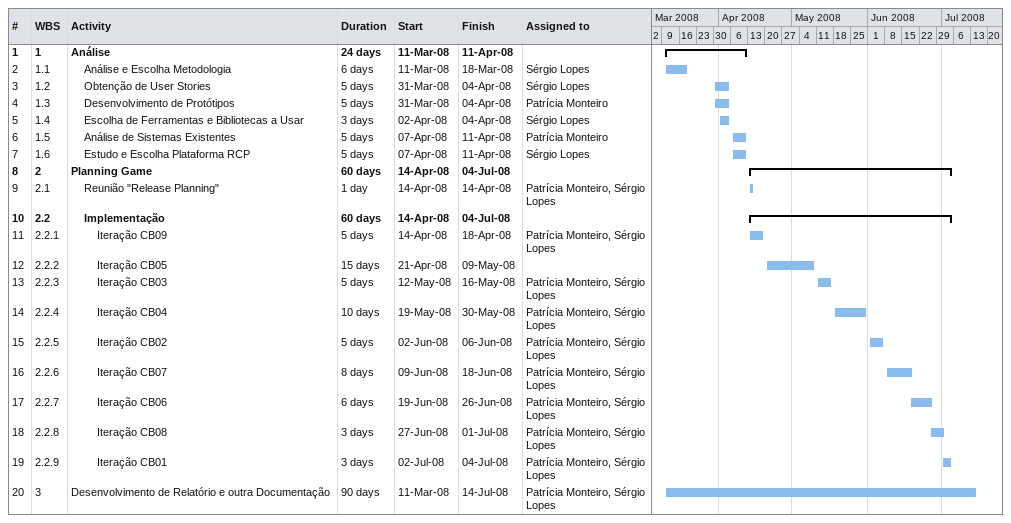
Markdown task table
| ID | WBS | Task | Duration | Start | Finish | Resources |
|---|---|---|---|---|---|---|
| 1 | 1 | **Análise** | 24d | 2008-03-11 | 2008-04-11 |  |
| 2 | 1.1 | Análise e Escolha Metodologia | 6d | 2008-03-11 | 2008-03-18 | Sérgio Lopes |
| 3 | 1.2 | Obtenção de User Stories | 5d | 2008-03-31 | 2008-04-04 | Sérgio Lopes |
| 4 | 1.3 | Desenvolvimento de Protótipos | 5d | 2008-03-31 | 2008-04-04 | Patrícia Monteiro |
| 5 | 1.4 | Escolha de Ferramentas e Bibliotecas a Usar | 3d | 2008-04-02 | 2008-04-04 | Sérgio Lopes |
| 6 | 1.5 | Análise de Sistemas Existentes | 5d | 2008-04-07 | 2008-04-11 | Patrícia Monteiro |
| 7 | 1.6 | Estudo e Escolha Plataforma RCP | 5d | 2008-04-07 | 2008-04-11 | Sérgio Lopes |
| 8 | 2 | **Planning Game** | 60d | 2008-04-14 | 2008-07-04 |  |
| 9 | 2.1 | Reunião "Release Planning" | 1d | 2008-04-14 | 2008-04-14 | Patrícia Monteiro, Sérgio Lopes |
| 10 | 2.2 | **Implementação** | 60d | 2008-04-14 | 2008-07-04 |  |
| 11 | 2.2.1 | Iteração CB09 | 5d | 2008-04-14 | 2008-04-18 | Patrícia Monteiro, Sérgio Lopes |
| 12 | 2.2.2 | Iteração CB05 | 15d | 2008-04-21 | 2008-05-09 |  |
| 13 | 2.2.3 | Iteração CB03 | 5d | 2008-05-12 | 2008-05-16 | Patrícia Monteiro, Sérgio Lopes |
| 14 | 2.2.4 | Iteração CB04 | 10d | 2008-05-19 | 2008-05-30 | Patrícia Monteiro, Sérgio Lopes |
| 15 | 2.2.5 | Iteração CB02 | 5d | 2008-06-02 | 2008-06-06 | Patrícia Monteiro, Sérgio Lopes |
| 16 | 2.2.6 | Iteração CB07 | 8d | 2008-06-09 | 2008-06-18 | Patrícia Monteiro, Sérgio Lopes |
| 17 | 2.2.7 | Iteração CB06 | 6d | 2008-06-19 | 2008-06-26 | Patrícia Monteiro, Sérgio Lopes |
| 18 | 2.2.8 | Iteração CB08 | 3d | 2008-06-27 | 2008-07-01 | Patrícia Monteiro, Sérgio Lopes |
| 19 | 2.2.9 | Iteração CB01 | 3d | 2008-07-02 | 2008-07-04 | Patrícia Monteiro, Sérgio Lopes |
| 20 | 3 | Desenvolvimento de Relatório e outra Documentação | 90d | 2008-03-11 | 2008-07-14 | Patrícia Monteiro, Sérgio Lopes |
